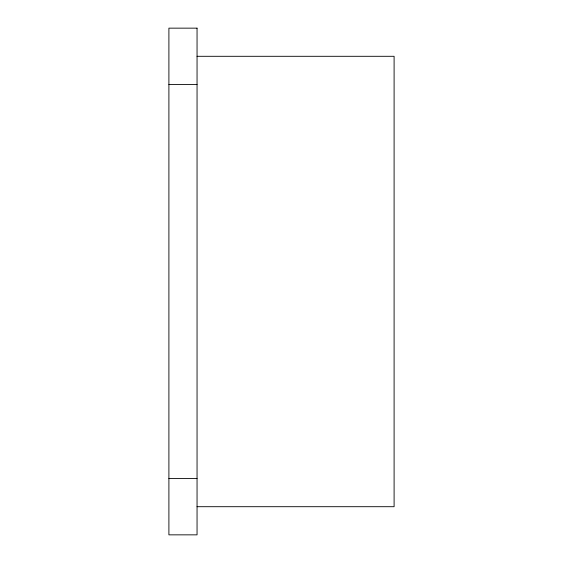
<?xml version="1.0" encoding="UTF-8"?>
<svg xmlns="http://www.w3.org/2000/svg" width="563" height="563" viewBox="0 0 563 563"><rect width="100%" height="100%" fill="white"/><g stroke="black" fill="none" stroke-linecap="round" stroke-linejoin="round"><path stroke-width="0.84" d="M197.05 56.3L394.1 56.3L394.1 506.7L197.05 506.7M168.9 84.45L197.05 84.45M168.9 478.55L197.05 478.55M197.05 28.15L168.9 28.15L168.9 534.85L197.05 534.85L197.05 28.15"/></g></svg>
